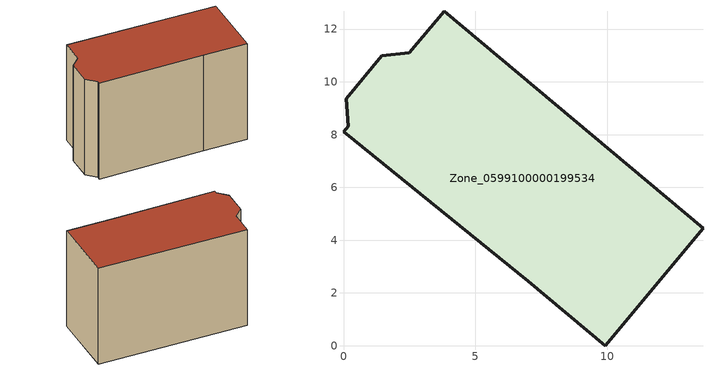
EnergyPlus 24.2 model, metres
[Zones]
Zone_0599100000199534
 floor ground (C_G): 0,8.1 0.18,8.31 0.1,9.36 1.45,10.99 2.5,11.09 3.82,12.67 13.62,4.46 9.92,0 6.99,2.44 z0
 wall outside (C_F): 9.92,0 13.62,4.46 3.82,12.67 2.5,11.09 1.45,10.99 0.1,9.36 0.18,8.31 0,8.1 6.99,2.44 9.92,0 z0:8.94
 roof outside (C_R): 0.18,8.31 0,8.1 6.99,2.44 9.92,0 13.62,4.46 3.82,12.67 2.5,11.09 1.45,10.99 0.1,9.36 z8.94
[BUILDING]
Pand.0599100000199534: North Axis=0; Terrain=City; Loads Convergence Tolerance Value=0.04; Temperature Convergence Tolerance Value=0.4; Solar Distribution=FullExterior; Maximum Number of Warmup Days=25; Minimum Number of Warmup Days=1
[Site:Location]
Rotterdam.The.Hague.AP_ZH_NLD Design_Conditions: Latitude=51.96; Longitude=4.45; Time Zone=1; Elevation=-4.5
[SITE:GROUNDTEMPERATURE:BUILDINGSURFACE]
18, 18, 18, 18, 18, 18, 18, 18, 18, 18, 18, 18
[MATERIAL] Thermal Absorptance=0.9; Solar Absorptance=0.7; Visible Absorptance=0.7
Name | Roughness | Thickness | Conductivity | Density | Specific Heat
G.TI.1946 | MediumSmooth | 0.15 | 1 | 540 | 1210
F.TI.1946 | Rough | 0.3 | 0.857143 | 1920 | 840
R.TI.1946 | MediumRough | 0.2 | 0.1 | 1500 | 1000
[CONSTRUCTION]
C_G: G.TI.1946
C_F: F.TI.1946
C_R: R.TI.1946
[ZONE]
Zone_0599100000199534: Type=1; Multiplier=1; Ceiling Height=Autocalculate; Volume=Autocalculate; Floor Area=autocalculate; Part of Total Floor Area=Yes
[ZONEINFILTRATION:DESIGNFLOWRATE]
Infil_Zone_0599100000199534: Zone or ZoneList or Space or SpaceList=Zone_0599100000199534; Schedule=AlwaysOn; Design Flow Rate Calculation Method=Flow/Area; Flow Rate per Floor Area=0.003; Constant Term Coefficient=1; Temperature Term Coefficient=0; Velocity Term Coefficient=0; Velocity Squared Term Coefficient=0
[HVACTEMPLATE:ZONE:IDEALLOADSAIRSYSTEM]
Zone_0599100000199534: Maximum Heating Supply Air Temperature=50; Minimum Cooling Supply Air Temperature=13; Maximum Heating Supply Air Humidity Ratio=0.0156; Minimum Cooling Supply Air Humidity Ratio=0.0077; Heating Limit=NoLimit; Cooling Limit=NoLimit; Dehumidification Control Type=ConstantSensibleHeatRatio; Cooling Sensible Heat Ratio=0.7; Dehumidification Setpoint=60; Humidification Control Type=None; Humidification Setpoint=30; Outdoor Air Method=None; Outdoor Air Flow Rate per Person=0.00944; Outdoor Air Flow Rate per Zone Floor Area=0; Outdoor Air Flow Rate per Zone=0; Demand Controlled Ventilation Type=None; Outdoor Air Economizer Type=NoEconomizer; Heat Recovery Type=None; Sensible Heat Recovery Effectiveness=0.7; Latent Heat Recovery Effectiveness=0.65
[ZONECONTROL:THERMOSTAT]
ThermostatControl_Zone_0599100000199534: Zone or ZoneList=Zone_0599100000199534; Control Type Schedule=DualSetpointControlType; Control 1=Thermostat_Zone_0599100000199534; Temperature Difference Between Cutout And Setpoint=0
[THERMOSTATSETPOINT:DUALSETPOINT]
Thermostat_Zone_0599100000199534: Heating Setpoint Temperature Schedule=HeatingSetpoint_Zone_0599100000199534; Cooling Setpoint Temperature Schedule=CoolingSetpoint_Zone_0599100000199534
[SCHEDULE:COMPACT]
HeatingSetpoint_Zone_0599100000199534: Through: 12/31, For: AllDays, Until: 24:00, 21
CoolingSetpoint_Zone_0599100000199534: Through: 12/31, For: AllDays, Until: 24:00, 24
DualSetpointControlType: Through: 12/31, For: AllDays, Until: 24:00, 4
AlwaysOn: Through: 12/31, For: AllDays, Until: 24:00, 1
